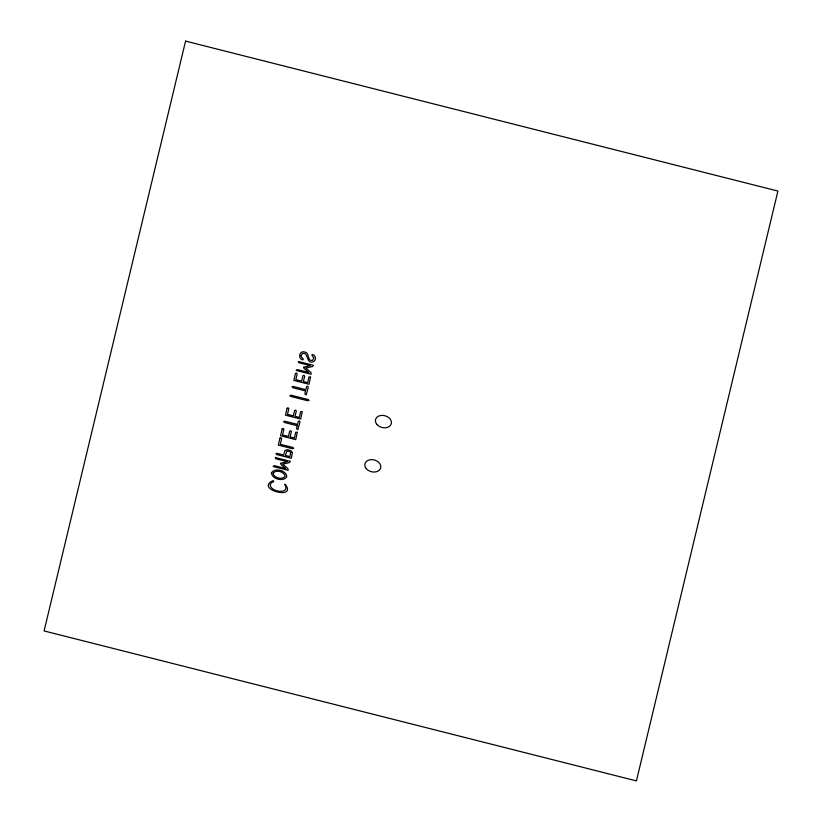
<?xml version="1.0" encoding="UTF-8"?>
<svg xmlns="http://www.w3.org/2000/svg" width="822" height="822" viewBox="0 0 822 822"><rect width="100%" height="100%" fill="white"/><g stroke="black" fill="none" stroke-linecap="round" stroke-linejoin="round"><path stroke-width="1.23" d="M292.385 452.532L291.286 458.255L276.675 454.556L275.945 453.723L276.973 453.323L283.59 454.998L284.957 450.518L287.351 449.675L290.711 450.538L292.385 452.532M290.659 452.665L289.878 456.59L285.296 455.429L286.919 451.083L289.683 451.504L290.659 452.665M301.242 355.484C300.133 357.539 304.294 358.33 303.061 359.759L302.342 359.8C297.369 358.125 299.855 349.997 304.859 352.073C309.781 352.638 307.048 361.824 312.637 360.324L313.788 357.889L311.949 355.351L312.196 354.508C315.648 354.621 316.665 359.974 313.624 361.598C305.866 365.019 308.928 351.59 302.404 353.532L301.242 355.484M273.12 473.256C273.541 477.911 282.532 480.192 285.1 476.287C284.731 471.623 275.647 469.321 273.12 473.256M271.424 472.825C271.835 479.134 283.477 482.154 286.796 476.719C286.488 470.369 274.702 467.389 271.424 472.825M270.243 484.6C270.325 492.635 291.368 494.567 284.638 484.363L285.265 484.312C297.615 500.629 254.152 489.213 273.13 480.593L273.829 481.445L271.27 482.935L270.243 484.6M185.567 41.1L44.09 630.936L636.433 780.9L777.91 191.064L185.567 41.1M279.953 438.177L278.298 445.092L292.663 448.73L293.69 448.339L292.961 447.497L280.302 444.291L281.658 438.609L280.96 437.766L279.953 438.177M282.193 428.858L280.538 435.773L295.756 439.626L297.317 432.187L295.735 432.29L294.368 437.972L290.104 436.883L291.389 431.54L290.69 430.707L289.693 431.108L288.409 436.461L282.532 434.972L283.898 429.29L283.2 428.437L282.193 428.858M287.135 408.267L285.481 415.172L300.688 419.025L302.26 411.586L300.677 411.688L299.311 417.37L295.047 416.292L296.331 410.938L295.632 410.116L294.625 410.507L293.341 415.86L287.474 414.37L288.841 408.698L288.142 407.846L287.135 408.267M295.468 373.507L293.814 380.411L309.031 384.264L310.593 376.825L309.01 376.928L307.654 382.61L303.39 381.531L304.674 376.178L303.965 375.346L302.969 375.746L301.684 381.1L295.807 379.61L297.174 373.938L296.475 373.085L295.468 373.507M297.225 425.714L296.506 428.724L297.924 429.608L300.02 421.83L299.3 420.946L298.263 421.378L297.533 424.419L284.71 421.172L283.652 421.583L284.402 422.467L297.225 425.714M305.568 390.953L304.839 393.964L306.257 394.848L308.363 387.07L307.634 386.186L306.606 386.617L305.876 389.659L293.053 386.412L291.995 386.813L292.745 387.707L305.568 390.953M303.811 367.218L303.924 368.379L308.702 372.479L297.122 369.551L296.208 370.475L311.158 374.246L311.045 372.726L305.774 368.122L312.494 366.52L313.367 365.276L298.365 361.475L298.766 362.697L310.295 365.615L303.811 367.218M280.775 463.269L280.888 464.42L285.666 468.53L274.086 465.591L273.161 466.516L288.121 470.297L288.008 468.776L282.737 464.163L289.457 462.57L290.33 461.327L275.329 457.515L275.73 458.748L287.258 461.666L280.775 463.269M308.815 400.355L307.777 400.766L290.669 396.44L289.95 395.577L290.978 395.187L308.075 399.523L308.815 400.355M366.222 468.591A8.148 6.062 15.1 0 0 380.072 469.3A8.148 6.062 15.1 0 0 372.13 459.621A8.148 6.062 15.1 0 0 366.222 468.591M376.836 424.358A8.148 6.062 15.1 0 0 390.686 425.056A8.148 6.062 15.1 0 0 382.744 415.387A8.148 6.062 15.1 0 0 376.836 424.358"/></g></svg>
